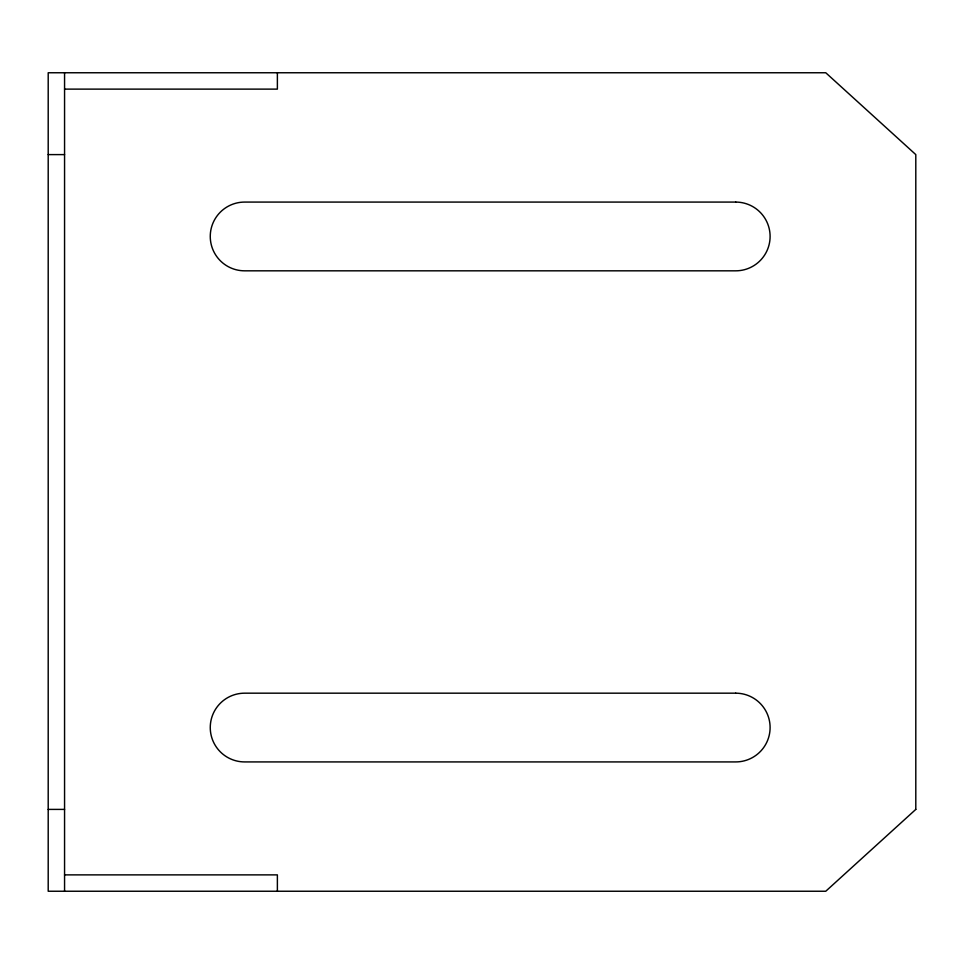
<?xml version="1.0" encoding="UTF-8"?>
<svg xmlns="http://www.w3.org/2000/svg" width="964" height="964" viewBox="0 0 964 964"><rect width="100%" height="100%" fill="white"/><g stroke="black" fill="none" stroke-linecap="round" stroke-linejoin="round"><path stroke-width="1.45" d="M64.564 89.122L277.379 89.122L277.379 72.758M48.2 154.602L64.564 154.602M48.2 809.399L64.564 809.399M64.564 874.878L277.379 874.878L277.379 891.242M64.564 72.758L64.564 891.242M915.8 809.399L825.762 891.242L48.2 891.242L48.2 72.758L825.762 72.758L915.8 154.602L915.8 809.399M735.737 202.078L244.639 202.078A34.379 34.379 0 0 0 210.26 236.457A34.379 34.379 0 0 0 244.639 270.824L735.737 270.824A34.379 34.379 0 0 0 770.103 236.457A34.379 34.379 0 0 0 735.737 202.078M735.737 693.176L244.639 693.176A34.379 34.379 0 0 0 210.26 727.543A34.379 34.379 0 0 0 244.639 761.922L735.737 761.922A34.379 34.379 0 0 0 770.103 727.543A34.379 34.379 0 0 0 735.737 693.176"/></g></svg>
